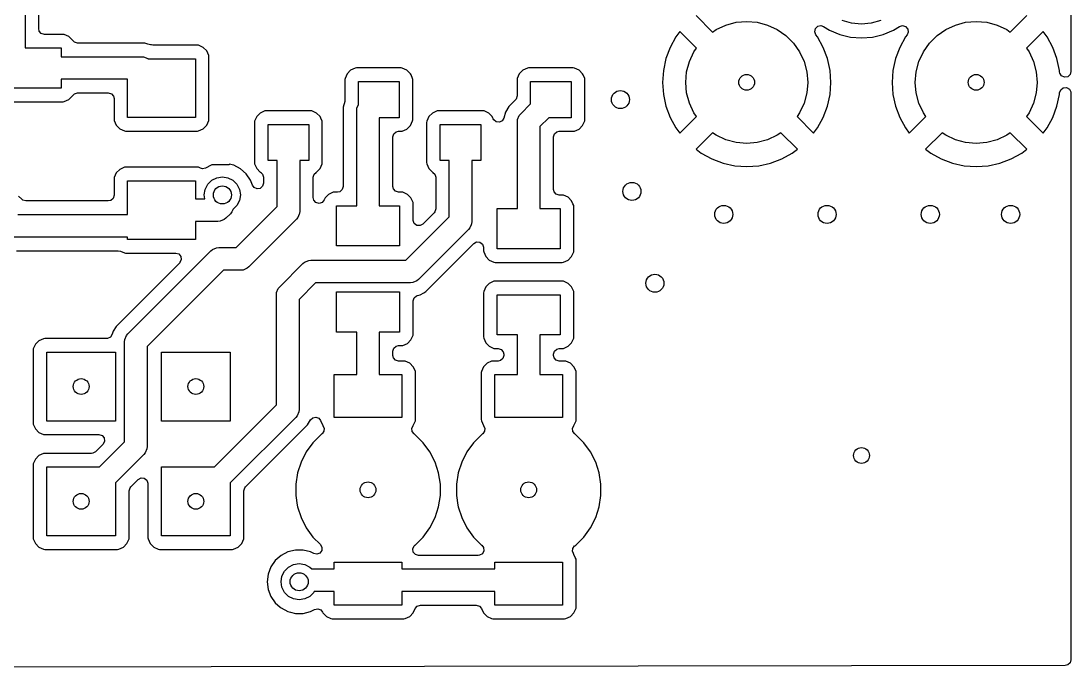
# Model space of a CAD drawing. Extents: x 4.84 to 7.21, y -4.81 to -3.25.
# Drawn here: x 6.294 to 7.209, y -4.815 to -4.25 of the extents above; entities that cross this region are included whole.
import ezdxf

# ---------------------------------------------------------------- set-up
doc = ezdxf.new("R2010")
doc.units = 0
doc.header["$MEASUREMENT"] = 0
doc.layers.add('BLACK', color=7, linetype='CONTINUOUS')

msp = doc.modelspace()

# ---------------------------------------------------------------- linework, layer by layer
at = {"layer": 'BLACK', "linetype": 'CONTINUOUS'}
for p, q in [((7.20866, -4.11248), (7.20866, -4.29364)), ((6.30907, -4.25627), (6.30907, -4.23404)), ((6.29724, -4.2369), (6.29724, -4.27306)), ((6.8819, -4.24475), (6.89637, -4.25922)), ((7.15576, -4.25922), (7.17023, -4.24475)), ((6.89949, -4.25703), (6.90789, -4.25311)), ((6.90789, -4.25311), (6.91684, -4.25072)), ((6.91684, -4.25072), (6.92606, -4.24991)), ((6.92606, -4.24991), (6.93529, -4.25072)), ((6.93529, -4.25072), (6.94424, -4.25311)), ((6.94424, -4.25311), (6.95264, -4.25703)), ((6.98598, -4.2562), (6.98796, -4.25422)), ((6.98796, -4.25422), (6.99069, -4.25363)), ((6.99069, -4.25363), (6.99293, -4.25435)), ((6.99293, -4.25435), (6.99827, -4.25762)), ((7.01752, -4.25152), (7.00923, -4.2493)), ((7.02606, -4.25227), (7.01752, -4.25152)), ((7.03461, -4.25152), (7.02606, -4.25227)), ((7.0429, -4.2493), (7.03461, -4.25152)), ((7.05386, -4.25762), (7.0592, -4.25435)), ((7.0592, -4.25435), (7.0619, -4.25362)), ((7.0619, -4.25362), (7.06456, -4.25446)), ((7.06456, -4.25446), (7.06635, -4.25661)), ((7.09949, -4.25703), (7.10789, -4.25311)), ((7.10789, -4.25311), (7.11684, -4.25072)), ((7.11684, -4.25072), (7.12606, -4.24991)), ((7.12606, -4.24991), (7.13529, -4.25072)), ((7.13529, -4.25072), (7.14424, -4.25311)), ((7.14424, -4.25311), (7.15264, -4.25703)), ((6.30952, -4.25833), (6.30907, -4.25627)), ((6.31135, -4.26044), (6.30952, -4.25833)), ((6.31404, -4.26123), (6.31135, -4.26044)), ((6.33033, -4.26123), (6.31404, -4.26123)), ((6.33132, -4.26134), (6.33033, -4.26123)), ((6.33033, -4.26123), (6.33033, -4.26123)), ((6.33537, -4.26313), (6.33132, -4.26134)), ((6.33132, -4.26134), (6.33132, -4.26134)), ((6.33849, -4.26626), (6.33537, -4.26313)), ((6.33537, -4.26313), (6.33537, -4.26313)), ((6.86437, -4.26341), (6.85936, -4.27259)), ((6.86775, -4.25889), (6.86437, -4.26341)), ((6.88222, -4.27336), (6.86775, -4.25889)), ((6.86775, -4.25889), (6.86775, -4.25889)), ((6.89637, -4.25922), (6.89949, -4.25703)), ((6.95264, -4.25703), (6.96023, -4.26234)), ((6.96023, -4.26234), (6.96678, -4.26889)), ((6.98539, -4.25893), (6.98598, -4.2562)), ((6.98637, -4.26155), (6.98539, -4.25893)), ((6.98776, -4.26341), (6.98637, -4.26155)), ((6.99277, -4.27259), (6.98776, -4.26341)), ((6.99827, -4.25762), (7.00714, -4.26129)), ((7.00714, -4.26129), (7.01649, -4.26354)), ((7.01649, -4.26354), (7.02606, -4.26429)), ((7.02606, -4.26429), (7.03564, -4.26354)), ((7.03564, -4.26354), (7.04499, -4.26129)), ((7.04499, -4.26129), (7.05386, -4.25762)), ((7.06437, -4.26341), (7.05936, -4.27259)), ((7.06576, -4.26155), (7.06437, -4.26341)), ((7.06669, -4.25939), (7.06576, -4.26155)), ((7.06635, -4.25661), (7.06669, -4.25939)), ((7.08535, -4.26889), (7.0919, -4.26234)), ((7.0919, -4.26234), (7.09949, -4.25703)), ((7.15264, -4.25703), (7.15576, -4.25922)), ((7.18438, -4.25889), (7.16991, -4.27336)), ((7.18776, -4.26341), (7.18438, -4.25889)), ((7.18438, -4.25889), (7.18438, -4.25889)), ((7.19277, -4.27259), (7.18776, -4.26341)), ((6.29724, -4.27306), (6.32856, -4.27306)), ((6.32856, -4.27306), (6.32856, -4.28072)), ((6.33875, -4.26664), (6.33849, -4.26626)), ((6.33887, -4.26656), (6.33875, -4.26664)), ((6.34021, -4.2681), (6.33887, -4.26656)), ((6.34289, -4.26889), (6.34021, -4.2681)), ((6.40142, -4.26889), (6.34289, -4.26889)), ((6.40422, -4.26964), (6.40142, -4.26889)), ((6.40142, -4.26889), (6.40142, -4.26889)), ((6.40661, -4.27028), (6.40422, -4.26964)), ((6.40724, -4.27045), (6.40661, -4.27028)), ((6.40726, -4.27038), (6.40724, -4.27045)), ((6.40858, -4.27064), (6.40726, -4.27038)), ((6.44736, -4.27064), (6.40858, -4.27064)), ((6.44835, -4.27075), (6.44736, -4.27064)), ((6.44736, -4.27064), (6.44736, -4.27064)), ((6.45239, -4.27254), (6.44835, -4.27075)), ((6.44835, -4.27075), (6.44835, -4.27075)), ((6.45552, -4.27567), (6.45239, -4.27254)), ((6.45239, -4.27254), (6.45239, -4.27254)), ((6.85936, -4.27259), (6.8557, -4.2824)), ((6.96678, -4.26889), (6.97209, -4.27648)), ((6.99643, -4.2824), (6.99277, -4.27259)), ((7.05936, -4.27259), (7.0557, -4.2824)), ((7.08004, -4.27648), (7.08535, -4.26889)), ((7.19643, -4.2824), (7.19277, -4.27259)), ((6.32856, -4.28072), (6.39856, -4.28072)), ((6.39856, -4.28072), (6.40049, -4.28091)), ((6.40049, -4.28091), (6.40403, -4.28237)), ((6.45731, -4.27971), (6.45552, -4.27567)), ((6.45552, -4.27567), (6.45552, -4.27567)), ((6.45742, -4.2807), (6.45731, -4.27971)), ((6.45742, -4.33542), (6.45742, -4.2807)), ((6.87612, -4.28488), (6.88004, -4.27648)), ((6.88004, -4.27648), (6.88222, -4.27336)), ((6.97209, -4.27648), (6.97601, -4.28488)), ((7.07612, -4.28488), (7.08004, -4.27648)), ((7.16991, -4.27336), (7.17209, -4.27648)), ((7.17209, -4.27648), (7.17601, -4.28488)), ((6.40403, -4.28237), (6.40403, -4.28238)), ((6.40403, -4.28238), (6.40415, -4.28247)), ((6.40415, -4.28247), (6.44559, -4.28247)), ((6.44559, -4.28247), (6.44559, -4.33365)), ((6.58496, -4.29059), (6.58092, -4.29238)), ((6.58595, -4.29048), (6.58496, -4.29059)), ((6.58496, -4.29059), (6.58496, -4.29059)), ((6.62492, -4.29048), (6.58595, -4.29048)), ((6.58595, -4.29048), (6.58595, -4.29048)), ((6.62591, -4.29059), (6.62492, -4.29048)), ((6.62995, -4.29238), (6.62591, -4.29059)), ((6.62591, -4.29059), (6.62591, -4.29059)), ((6.73496, -4.29059), (6.73092, -4.29238)), ((6.73595, -4.29048), (6.73496, -4.29059)), ((6.73496, -4.29059), (6.73496, -4.29059)), ((6.77492, -4.29048), (6.73595, -4.29048)), ((6.73595, -4.29048), (6.73595, -4.29048)), ((6.77591, -4.29059), (6.77492, -4.29048)), ((6.77995, -4.29238), (6.77591, -4.29059)), ((6.77591, -4.29059), (6.77591, -4.29059)), ((6.8557, -4.2824), (6.85347, -4.29262)), ((6.87372, -4.29383), (6.87612, -4.28488)), ((6.97601, -4.28488), (6.97841, -4.29383)), ((6.99865, -4.29262), (6.99643, -4.2824)), ((7.0557, -4.2824), (7.05347, -4.29262)), ((7.07372, -4.29383), (7.07612, -4.28488)), ((7.17601, -4.28488), (7.17841, -4.29383)), ((7.19865, -4.29262), (7.19643, -4.2824)), ((6.38654, -4.3004), (6.32856, -4.3004)), ((6.32856, -4.3004), (6.32856, -4.30806)), ((6.38654, -4.33365), (6.38654, -4.3004)), ((6.576, -4.29956), (6.57589, -4.30054)), ((6.57589, -4.30054), (6.57589, -4.31834)), ((6.57779, -4.29551), (6.576, -4.29956)), ((6.58092, -4.29238), (6.57779, -4.29551)), ((6.57779, -4.29551), (6.57779, -4.29551)), ((6.63308, -4.29551), (6.62995, -4.29238)), ((6.62995, -4.29238), (6.62995, -4.29238)), ((6.63351, -4.29648), (6.63308, -4.29551)), ((6.63487, -4.29956), (6.63351, -4.29648)), ((6.63498, -4.30054), (6.63487, -4.29956)), ((6.63498, -4.33557), (6.63498, -4.30054)), ((6.726, -4.29956), (6.72589, -4.30054)), ((6.72589, -4.30054), (6.72589, -4.3149)), ((6.72779, -4.29551), (6.726, -4.29956)), ((6.73092, -4.29238), (6.72779, -4.29551)), ((6.72779, -4.29551), (6.72779, -4.29551)), ((6.78308, -4.29551), (6.77995, -4.29238)), ((6.77995, -4.29238), (6.77995, -4.29238)), ((6.78351, -4.29648), (6.78308, -4.29551)), ((6.78487, -4.29956), (6.78351, -4.29648)), ((6.78498, -4.30054), (6.78487, -4.29956)), ((6.78498, -4.33557), (6.78498, -4.30054)), ((6.85347, -4.29262), (6.85273, -4.30306)), ((6.87292, -4.30306), (6.87372, -4.29383)), ((6.97841, -4.29383), (6.97921, -4.30306)), ((6.9994, -4.30306), (6.99865, -4.29262)), ((7.05347, -4.29262), (7.05273, -4.30306)), ((7.07292, -4.30306), (7.07372, -4.29383)), ((7.17841, -4.29383), (7.17921, -4.30306)), ((7.19875, -4.29399), (7.19865, -4.29262)), ((7.19894, -4.29503), (7.19875, -4.29399)), ((7.20045, -4.29739), (7.19894, -4.29503)), ((7.20299, -4.29855), (7.20045, -4.29739)), ((7.20576, -4.29815), (7.20299, -4.29855)), ((7.20787, -4.29632), (7.20576, -4.29815)), ((7.20866, -4.29364), (7.20787, -4.29632)), ((6.32856, -4.30806), (6.27356, -4.30806)), ((6.58772, -4.32235), (6.58772, -4.30231)), ((6.58772, -4.30231), (6.62315, -4.30231)), ((6.62315, -4.30231), (6.62315, -4.33381)), ((6.73772, -4.32186), (6.73772, -4.30231)), ((6.73772, -4.30231), (6.77315, -4.30231)), ((6.77315, -4.30231), (6.77315, -4.33381)), ((6.85273, -4.30306), (6.85347, -4.3135)), ((6.87372, -4.31229), (6.87292, -4.30306)), ((6.97921, -4.30306), (6.97841, -4.31229)), ((6.99865, -4.3135), (6.9994, -4.30306)), ((7.05273, -4.30306), (7.05347, -4.3135)), ((7.07372, -4.31229), (7.07292, -4.30306)), ((7.17921, -4.30306), (7.17841, -4.31229)), ((7.19875, -4.31213), (7.19973, -4.30951)), ((7.19973, -4.30951), (7.20197, -4.30783)), ((7.20197, -4.30783), (7.20476, -4.30763)), ((7.20476, -4.30763), (7.20721, -4.30897)), ((7.20721, -4.30897), (7.20855, -4.31143)), ((6.33132, -4.31977), (6.33537, -4.31799)), ((6.33537, -4.31799), (6.33849, -4.31486)), ((6.33849, -4.31486), (6.33875, -4.31448)), ((6.33849, -4.31486), (6.33849, -4.31486)), ((6.33875, -4.31448), (6.33888, -4.31456)), ((6.33888, -4.31456), (6.34015, -4.31305)), ((6.34015, -4.31305), (6.34282, -4.31223)), ((6.34282, -4.31223), (6.34289, -4.31223)), ((6.34289, -4.31223), (6.36975, -4.31223)), ((6.36975, -4.31223), (6.37243, -4.31302)), ((6.37243, -4.31302), (6.37426, -4.31513)), ((6.37426, -4.31513), (6.37471, -4.31719)), ((6.37471, -4.31719), (6.37471, -4.33542)), ((6.57589, -4.31834), (6.57572, -4.31962)), ((6.72443, -4.31841), (6.71872, -4.32412)), ((6.7251, -4.31758), (6.72443, -4.31841)), ((6.72589, -4.3149), (6.7251, -4.31758)), ((6.85347, -4.3135), (6.8557, -4.32372)), ((6.87612, -4.32124), (6.87372, -4.31229)), ((6.97841, -4.31229), (6.97601, -4.32124)), ((6.99643, -4.32372), (6.99865, -4.3135)), ((7.05347, -4.3135), (7.0557, -4.32372)), ((7.07612, -4.32124), (7.07372, -4.31229)), ((7.17841, -4.31229), (7.17601, -4.32124)), ((7.19643, -4.32372), (7.19865, -4.3135)), ((7.19865, -4.3135), (7.19875, -4.31213)), ((7.20855, -4.31143), (7.20866, -4.31248)), ((7.20866, -4.31248), (7.20866, -4.80607)), ((6.2718, -4.31989), (6.33033, -4.31989)), ((6.33033, -4.31989), (6.33132, -4.31977)), ((6.50622, -4.328), (6.50218, -4.32978)), ((6.50721, -4.32788), (6.50622, -4.328)), ((6.50622, -4.328), (6.50622, -4.328)), ((6.54618, -4.32788), (6.50721, -4.32788)), ((6.50721, -4.32788), (6.50721, -4.32788)), ((6.54717, -4.328), (6.54618, -4.32788)), ((6.55121, -4.32978), (6.54717, -4.328)), ((6.54717, -4.328), (6.54717, -4.328)), ((6.57572, -4.31962), (6.57439, -4.32458)), ((6.57439, -4.32458), (6.57439, -4.32458)), ((6.57439, -4.32458), (6.57439, -4.39377)), ((6.58622, -4.32743), (6.58641, -4.32551)), ((6.58622, -4.41056), (6.58622, -4.32743)), ((6.58641, -4.32551), (6.58772, -4.32235)), ((6.65622, -4.328), (6.65218, -4.32978)), ((6.65721, -4.32788), (6.65622, -4.328)), ((6.65622, -4.328), (6.65622, -4.328)), ((6.69618, -4.32788), (6.65721, -4.32788)), ((6.65721, -4.32788), (6.65721, -4.32788)), ((6.69717, -4.328), (6.69618, -4.32788)), ((6.70121, -4.32978), (6.69717, -4.328)), ((6.69717, -4.328), (6.69717, -4.328)), ((6.71872, -4.32412), (6.71587, -4.32906)), ((6.71872, -4.32412), (6.71872, -4.32412)), ((6.72911, -4.33047), (6.73772, -4.32186)), ((6.8557, -4.32372), (6.85936, -4.33352)), ((6.88004, -4.32963), (6.87612, -4.32124)), ((6.97601, -4.32124), (6.97209, -4.32963)), ((6.99277, -4.33352), (6.99643, -4.32372)), ((7.0557, -4.32372), (7.05936, -4.33352)), ((7.08004, -4.32963), (7.07612, -4.32124)), ((7.17601, -4.32124), (7.17209, -4.32963)), ((7.19277, -4.33352), (7.19643, -4.32372)), ((6.37471, -4.33542), (6.37482, -4.3364)), ((6.37482, -4.3364), (6.37482, -4.3364)), ((6.37482, -4.3364), (6.37661, -4.34045)), ((6.44559, -4.33365), (6.38654, -4.33365)), ((6.45552, -4.34045), (6.45731, -4.3364)), ((6.45731, -4.3364), (6.45742, -4.33542)), ((6.49726, -4.33696), (6.49715, -4.33795)), ((6.49905, -4.33291), (6.49726, -4.33696)), ((6.50218, -4.32978), (6.49905, -4.33291)), ((6.49905, -4.33291), (6.49905, -4.33291)), ((6.55434, -4.33291), (6.55121, -4.32978)), ((6.55121, -4.32978), (6.55121, -4.32978)), ((6.55498, -4.33435), (6.55434, -4.33291)), ((6.55613, -4.33696), (6.55498, -4.33435)), ((6.55624, -4.33795), (6.55613, -4.33696)), ((6.62315, -4.33381), (6.60591, -4.33381)), ((6.60591, -4.33381), (6.60591, -4.41056)), ((6.63308, -4.34061), (6.63487, -4.33656)), ((6.63487, -4.33656), (6.63498, -4.33557)), ((6.64726, -4.33696), (6.64715, -4.33795)), ((6.64905, -4.33291), (6.64726, -4.33696)), ((6.65218, -4.32978), (6.64905, -4.33291)), ((6.64905, -4.33291), (6.64905, -4.33291)), ((6.70434, -4.33291), (6.70121, -4.32978)), ((6.70121, -4.32978), (6.70121, -4.32978)), ((6.70487, -4.33411), (6.70434, -4.33291)), ((6.70434, -4.33291), (6.70434, -4.33291)), ((6.70434, -4.33291), (6.70434, -4.33291)), ((6.70519, -4.33483), (6.70487, -4.33411)), ((6.70562, -4.3356), (6.70519, -4.33483)), ((6.70777, -4.33738), (6.70562, -4.3356)), ((6.71306, -4.33649), (6.71055, -4.33772)), ((6.71452, -4.33411), (6.71306, -4.33649)), ((6.71587, -4.32906), (6.71452, -4.33411)), ((6.72622, -4.33743), (6.72641, -4.33551)), ((6.72641, -4.33551), (6.72788, -4.33196)), ((6.72788, -4.33196), (6.72911, -4.33047)), ((6.72788, -4.33196), (6.72788, -4.33196)), ((6.75361, -4.33381), (6.74591, -4.34151)), ((6.77315, -4.33381), (6.75361, -4.33381)), ((6.78308, -4.34061), (6.78487, -4.33656)), ((6.78487, -4.33656), (6.78498, -4.33557)), ((6.85936, -4.33352), (6.86437, -4.34271)), ((6.86775, -4.34723), (6.88222, -4.33276)), ((6.88222, -4.33276), (6.88004, -4.32963)), ((6.97209, -4.32963), (6.96991, -4.33276)), ((6.96991, -4.33276), (6.98438, -4.34723)), ((6.98776, -4.34271), (6.99277, -4.33352)), ((7.05936, -4.33352), (7.06437, -4.34271)), ((7.06775, -4.34723), (7.08222, -4.33276)), ((7.08222, -4.33276), (7.08004, -4.32963)), ((7.17209, -4.32963), (7.16991, -4.33276)), ((7.16991, -4.33276), (7.18438, -4.34723)), ((7.18776, -4.34271), (7.19277, -4.33352)), ((6.37661, -4.34045), (6.37974, -4.34358)), ((6.37974, -4.34358), (6.37974, -4.34358)), ((6.37974, -4.34358), (6.37974, -4.34358)), ((6.37974, -4.34358), (6.38378, -4.34537)), ((6.38378, -4.34537), (6.38477, -4.34548)), ((6.38477, -4.34548), (6.44736, -4.34548)), ((6.44736, -4.34548), (6.44835, -4.34537)), ((6.44835, -4.34537), (6.45239, -4.34358)), ((6.45239, -4.34358), (6.45552, -4.34045)), ((6.49715, -4.33795), (6.49715, -4.37297)), ((6.50898, -4.37121), (6.50898, -4.33971)), ((6.50898, -4.33971), (6.54441, -4.33971)), ((6.54441, -4.33971), (6.54441, -4.37121)), ((6.55624, -4.37297), (6.55624, -4.33795)), ((6.61853, -4.34792), (6.62064, -4.34609)), ((6.62064, -4.34609), (6.6227, -4.34564)), ((6.6227, -4.34564), (6.62492, -4.34564)), ((6.62492, -4.34564), (6.62591, -4.34552)), ((6.62492, -4.34564), (6.62492, -4.34564)), ((6.62591, -4.34552), (6.62995, -4.34374)), ((6.62995, -4.34374), (6.63308, -4.34061)), ((6.64715, -4.33795), (6.64715, -4.37297)), ((6.65898, -4.37121), (6.65898, -4.33971)), ((6.65898, -4.33971), (6.69441, -4.33971)), ((6.69441, -4.33971), (6.69441, -4.37121)), ((6.71055, -4.33772), (6.70777, -4.33738)), ((6.72622, -4.41306), (6.72622, -4.33743)), ((6.74591, -4.34151), (6.74591, -4.41306)), ((6.75853, -4.34792), (6.76064, -4.34609)), ((6.76064, -4.34609), (6.7627, -4.34564)), ((6.7627, -4.34564), (6.77492, -4.34564)), ((6.77492, -4.34564), (6.77591, -4.34552)), ((6.77492, -4.34564), (6.77492, -4.34564)), ((6.77591, -4.34552), (6.77995, -4.34374)), ((6.77995, -4.34374), (6.78308, -4.34061)), ((6.86437, -4.34271), (6.86775, -4.34723)), ((6.98438, -4.34723), (6.98776, -4.34271)), ((7.06437, -4.34271), (7.06775, -4.34723)), ((7.18438, -4.34723), (7.18776, -4.34271)), ((6.61774, -4.3506), (6.61853, -4.34792)), ((6.61774, -4.39377), (6.61774, -4.3506)), ((6.75774, -4.3506), (6.75853, -4.34792)), ((6.75774, -4.39627), (6.75774, -4.3506)), ((6.86775, -4.34723), (6.86775, -4.34723)), ((6.89637, -4.3469), (6.8819, -4.36137)), ((6.89949, -4.34909), (6.89637, -4.3469)), ((6.90789, -4.353), (6.89949, -4.34909)), ((6.91684, -4.3554), (6.90789, -4.353)), ((6.92606, -4.35621), (6.91684, -4.3554)), ((6.93529, -4.3554), (6.92606, -4.35621)), ((6.94424, -4.353), (6.93529, -4.3554)), ((6.95264, -4.34909), (6.94424, -4.353)), ((6.95576, -4.3469), (6.95264, -4.34909)), ((6.97023, -4.36137), (6.95576, -4.3469)), ((6.98438, -4.34723), (6.98438, -4.34723)), ((7.06775, -4.34723), (7.06775, -4.34723)), ((7.09637, -4.3469), (7.0819, -4.36137)), ((7.09949, -4.34909), (7.09637, -4.3469)), ((7.10789, -4.353), (7.09949, -4.34909)), ((7.11684, -4.3554), (7.10789, -4.353)), ((7.12606, -4.35621), (7.11684, -4.3554)), ((7.13529, -4.3554), (7.12606, -4.35621)), ((7.14424, -4.353), (7.13529, -4.3554)), ((7.15264, -4.34909), (7.14424, -4.353)), ((7.15576, -4.3469), (7.15264, -4.34909)), ((7.17023, -4.36137), (7.15576, -4.3469)), ((7.18438, -4.34723), (7.18438, -4.34723)), ((6.8819, -4.36137), (6.88642, -4.36475)), ((6.96571, -4.36475), (6.97023, -4.36137)), ((6.97023, -4.36137), (6.97023, -4.36137)), ((7.0819, -4.36137), (7.08642, -4.36475)), ((7.16571, -4.36475), (7.17023, -4.36137)), ((7.17023, -4.36137), (7.17023, -4.36137)), ((6.49715, -4.37297), (6.49715, -4.37297)), ((6.49715, -4.37297), (6.49726, -4.37396)), ((6.51685, -4.37121), (6.50898, -4.37121)), ((6.51685, -4.41129), (6.51685, -4.37121)), ((6.54441, -4.37121), (6.53654, -4.37121)), ((6.53654, -4.37121), (6.53654, -4.41537)), ((6.55613, -4.37396), (6.55624, -4.37297)), ((6.64715, -4.37297), (6.64715, -4.37297)), ((6.64715, -4.37297), (6.64726, -4.37396)), ((6.66685, -4.37121), (6.65898, -4.37121)), ((6.66685, -4.42024), (6.66685, -4.37121)), ((6.69441, -4.37121), (6.68654, -4.37121)), ((6.68654, -4.37121), (6.68654, -4.42432)), ((6.88642, -4.36475), (6.8956, -4.36977)), ((6.8956, -4.36977), (6.9054, -4.37342)), ((6.9054, -4.37342), (6.91563, -4.37565)), ((6.9365, -4.37565), (6.94673, -4.37342)), ((6.94673, -4.37342), (6.95653, -4.36977)), ((6.95653, -4.36977), (6.96571, -4.36475)), ((7.08642, -4.36475), (7.0956, -4.36977)), ((7.0956, -4.36977), (7.1054, -4.37342)), ((7.1054, -4.37342), (7.11563, -4.37565)), ((7.1365, -4.37565), (7.14673, -4.37342)), ((7.14673, -4.37342), (7.15653, -4.36977)), ((7.15653, -4.36977), (7.16571, -4.36475)), ((6.37661, -4.38197), (6.37482, -4.38601)), ((6.37974, -4.37884), (6.37661, -4.38197)), ((6.37661, -4.38197), (6.37661, -4.38197)), ((6.38378, -4.37705), (6.37974, -4.37884)), ((6.38477, -4.37694), (6.38378, -4.37705)), ((6.38378, -4.37705), (6.38378, -4.37705)), ((6.44736, -4.37694), (6.38477, -4.37694)), ((6.38477, -4.37694), (6.38477, -4.37694)), ((6.44835, -4.37705), (6.44736, -4.37694)), ((6.45013, -4.37784), (6.44835, -4.37705)), ((6.44835, -4.37705), (6.44835, -4.37705)), ((6.4517, -4.37824), (6.45013, -4.37784)), ((6.45444, -4.37769), (6.4517, -4.37824)), ((6.45928, -4.37515), (6.45444, -4.37769)), ((6.45995, -4.37499), (6.45928, -4.37515)), ((6.45928, -4.37515), (6.45928, -4.37515)), ((6.47512, -4.37499), (6.45995, -4.37499)), ((6.47898, -4.37515), (6.47512, -4.3742)), ((6.47512, -4.3742), (6.47512, -4.37499)), ((6.48492, -4.37826), (6.47898, -4.37515)), ((6.47898, -4.37515), (6.47898, -4.37515)), ((6.48993, -4.38271), (6.48492, -4.37826)), ((6.48492, -4.37826), (6.48492, -4.37826)), ((6.49373, -4.38822), (6.48993, -4.38271)), ((6.48993, -4.38271), (6.48993, -4.38271)), ((6.49726, -4.37396), (6.49726, -4.37396)), ((6.49726, -4.37396), (6.49905, -4.37801)), ((6.49905, -4.37801), (6.50218, -4.38114)), ((6.50218, -4.38114), (6.50256, -4.3814)), ((6.50256, -4.3814), (6.50251, -4.38146)), ((6.50251, -4.38146), (6.5042, -4.38289)), ((6.5042, -4.38289), (6.50502, -4.38556)), ((6.54916, -4.38294), (6.55087, -4.38146)), ((6.55083, -4.3814), (6.55121, -4.38114)), ((6.55087, -4.38146), (6.55083, -4.3814)), ((6.55121, -4.38114), (6.55434, -4.37801)), ((6.55121, -4.38114), (6.55121, -4.38114)), ((6.55434, -4.37801), (6.55613, -4.37396)), ((6.64726, -4.37396), (6.64726, -4.37396)), ((6.64726, -4.37396), (6.64905, -4.37801)), ((6.64905, -4.37801), (6.65218, -4.38114)), ((6.65218, -4.38114), (6.65256, -4.3814)), ((6.65256, -4.3814), (6.65251, -4.38146)), ((6.65251, -4.38146), (6.6542, -4.38289)), ((6.6542, -4.38289), (6.65502, -4.38556)), ((6.91563, -4.37565), (6.92606, -4.3764)), ((6.92606, -4.3764), (6.9365, -4.37565)), ((7.11563, -4.37565), (7.12606, -4.3764)), ((7.12606, -4.3764), (7.1365, -4.37565)), ((6.37482, -4.38601), (6.37471, -4.387)), ((6.37471, -4.387), (6.37471, -4.40142)), ((6.38654, -4.41822), (6.38654, -4.38877)), ((6.38654, -4.38877), (6.44559, -4.38877)), ((6.44559, -4.38877), (6.44559, -4.40452)), ((6.45416, -4.39626), (6.45639, -4.39187)), ((6.45639, -4.39187), (6.45988, -4.38839)), ((6.45988, -4.38839), (6.46427, -4.38615)), ((6.46427, -4.38615), (6.46913, -4.38538)), ((6.46913, -4.38538), (6.474, -4.38615)), ((6.474, -4.38615), (6.47839, -4.38839)), ((6.47839, -4.38839), (6.48187, -4.39187)), ((6.48187, -4.39187), (6.48411, -4.39626)), ((6.49542, -4.39267), (6.49373, -4.38822)), ((6.49373, -4.38822), (6.49373, -4.38822)), ((6.50502, -4.39091), (6.50423, -4.3936)), ((6.50502, -4.38556), (6.50502, -4.38563)), ((6.50502, -4.38563), (6.50502, -4.39091)), ((6.54837, -4.38563), (6.54916, -4.38294)), ((6.54837, -4.40349), (6.54837, -4.38563)), ((6.65502, -4.38556), (6.65502, -4.38563)), ((6.65502, -4.38563), (6.65502, -4.41329)), ((6.45339, -4.40113), (6.45416, -4.39626)), ((6.45392, -4.40452), (6.45339, -4.40113)), ((6.48411, -4.39626), (6.48488, -4.40113)), ((6.48488, -4.40113), (6.48411, -4.40599)), ((6.49681, -4.39466), (6.49542, -4.39267)), ((6.49935, -4.39582), (6.49681, -4.39466)), ((6.50212, -4.39543), (6.49935, -4.39582)), ((6.50423, -4.3936), (6.50212, -4.39543)), ((6.56176, -4.40063), (6.55864, -4.40376)), ((6.56581, -4.39884), (6.56176, -4.40063)), ((6.5668, -4.39873), (6.56581, -4.39884)), ((6.56581, -4.39884), (6.56581, -4.39884)), ((6.56943, -4.39873), (6.5668, -4.39873)), ((6.5668, -4.39873), (6.5668, -4.39873)), ((6.57149, -4.39828), (6.56943, -4.39873)), ((6.5736, -4.39645), (6.57149, -4.39828)), ((6.57439, -4.39377), (6.5736, -4.39645)), ((6.61819, -4.39583), (6.61774, -4.39377)), ((6.62002, -4.39794), (6.61819, -4.39583)), ((6.6227, -4.39873), (6.62002, -4.39794)), ((6.62533, -4.39873), (6.6227, -4.39873)), ((6.62632, -4.39884), (6.62533, -4.39873)), ((6.62533, -4.39873), (6.62533, -4.39873)), ((6.63037, -4.40063), (6.62632, -4.39884)), ((6.62632, -4.39884), (6.62632, -4.39884)), ((6.63349, -4.40376), (6.63037, -4.40063)), ((6.63037, -4.40063), (6.63037, -4.40063)), ((6.75819, -4.39833), (6.75774, -4.39627)), ((6.76002, -4.40044), (6.75819, -4.39833)), ((6.7627, -4.40123), (6.76002, -4.40044)), ((6.2944, -4.40493), (6.2916, -4.40213)), ((6.29522, -4.4056), (6.2944, -4.40493)), ((6.2979, -4.40639), (6.29522, -4.4056)), ((6.36975, -4.40639), (6.2979, -4.40639)), ((6.37181, -4.40594), (6.36975, -4.40639)), ((6.37392, -4.40411), (6.37181, -4.40594)), ((6.37471, -4.40142), (6.37392, -4.40411)), ((6.44559, -4.40452), (6.45392, -4.40452)), ((6.48411, -4.40599), (6.48187, -4.41038)), ((6.54884, -4.40561), (6.54837, -4.40349)), ((6.5507, -4.4077), (6.54884, -4.40561)), ((6.55339, -4.40845), (6.5507, -4.4077)), ((6.55606, -4.40763), (6.55339, -4.40845)), ((6.55787, -4.4055), (6.55606, -4.40763)), ((6.55864, -4.40376), (6.55787, -4.4055)), ((6.63426, -4.4055), (6.63349, -4.40376)), ((6.63528, -4.4078), (6.63426, -4.4055)), ((6.6354, -4.40879), (6.63528, -4.4078)), ((6.6354, -4.42299), (6.6354, -4.40879)), ((6.6354, -4.40879), (6.6354, -4.40879)), ((6.76533, -4.40123), (6.7627, -4.40123)), ((6.76632, -4.40134), (6.76533, -4.40123)), ((6.76533, -4.40123), (6.76533, -4.40123)), ((6.77037, -4.40313), (6.76632, -4.40134)), ((6.76632, -4.40134), (6.76632, -4.40134)), ((6.77349, -4.40626), (6.77037, -4.40313)), ((6.77037, -4.40313), (6.77037, -4.40313)), ((6.77466, -4.4089), (6.77349, -4.40626)), ((6.77528, -4.4103), (6.77466, -4.4089)), ((6.7754, -4.41129), (6.77528, -4.4103)), ((6.29095, -4.41822), (6.33606, -4.41822)), ((6.33606, -4.41822), (6.38654, -4.41822)), ((6.47609, -4.41746), (6.47224, -4.42132)), ((6.47732, -4.41597), (6.47609, -4.41746)), ((6.47813, -4.414), (6.47732, -4.41597)), ((6.47839, -4.41387), (6.47813, -4.414)), ((6.48187, -4.41038), (6.47839, -4.41387)), ((6.48112, -4.44702), (6.51685, -4.41129)), ((6.53606, -4.41799), (6.53488, -4.42083)), ((6.53635, -4.41729), (6.53606, -4.41799)), ((6.53654, -4.41537), (6.53635, -4.41729)), ((6.56856, -4.44556), (6.56856, -4.41056)), ((6.56856, -4.41056), (6.58622, -4.41056)), ((6.60591, -4.41056), (6.62356, -4.41056)), ((6.62356, -4.41056), (6.62356, -4.44556)), ((6.65357, -4.41679), (6.64386, -4.4265)), ((6.65423, -4.41597), (6.65357, -4.41679)), ((6.65502, -4.41329), (6.65423, -4.41597)), ((6.70856, -4.44806), (6.70856, -4.41306)), ((6.70856, -4.41306), (6.72622, -4.41306)), ((6.74591, -4.41306), (6.76356, -4.41306)), ((6.76356, -4.41306), (6.76356, -4.44806)), ((6.7754, -4.44982), (6.7754, -4.41129)), ((6.46528, -4.4242), (6.44559, -4.4242)), ((6.44559, -4.4242), (6.44559, -4.43995)), ((6.4672, -4.42401), (6.46528, -4.4242)), ((6.47075, -4.42254), (6.4672, -4.42401)), ((6.47224, -4.42132), (6.47075, -4.42254)), ((6.47075, -4.42254), (6.47075, -4.42254)), ((6.53365, -4.42233), (6.49216, -4.46382)), ((6.53488, -4.42083), (6.53365, -4.42233)), ((6.62909, -4.458), (6.66685, -4.42024)), ((6.63541, -4.42335), (6.6354, -4.42299)), ((6.63638, -4.42596), (6.63541, -4.42335)), ((6.63862, -4.42764), (6.63638, -4.42596)), ((6.64141, -4.42784), (6.63862, -4.42764)), ((6.64386, -4.4265), (6.64141, -4.42784)), ((6.68601, -4.42705), (6.68488, -4.42979)), ((6.68635, -4.42624), (6.68601, -4.42705)), ((6.68654, -4.42432), (6.68635, -4.42624)), ((6.68365, -4.43128), (6.64013, -4.4748)), ((6.68488, -4.42979), (6.68365, -4.43128)), ((6.33606, -4.4379), (6.28687, -4.4379)), ((6.38654, -4.4379), (6.33606, -4.4379)), ((6.38654, -4.43995), (6.38654, -4.4379)), ((6.44559, -4.43995), (6.38654, -4.43995)), ((6.62356, -4.44556), (6.56856, -4.44556)), ((6.64648, -4.48518), (6.68827, -4.4434)), ((6.68827, -4.4434), (6.69072, -4.44206)), ((6.69072, -4.44206), (6.69351, -4.44226)), ((6.69351, -4.44226), (6.69574, -4.44393)), ((6.69574, -4.44393), (6.69672, -4.44655)), ((6.69672, -4.44655), (6.69673, -4.44691)), ((6.69673, -4.44691), (6.69673, -4.44982)), ((6.28973, -4.44973), (6.33321, -4.44973)), ((6.33321, -4.44973), (6.37836, -4.44973)), ((6.37836, -4.44973), (6.38036, -4.45015)), ((6.38036, -4.45015), (6.38378, -4.45166)), ((6.38378, -4.45166), (6.38477, -4.45178)), ((6.38477, -4.45178), (6.42845, -4.45178)), ((6.38682, -4.52211), (6.45903, -4.4499)), ((6.42845, -4.45178), (6.43113, -4.45257)), ((6.43113, -4.45257), (6.43296, -4.45468)), ((6.43296, -4.45468), (6.43336, -4.45745)), ((6.45903, -4.4499), (6.46052, -4.44868)), ((6.46052, -4.44868), (6.46407, -4.44721)), ((6.46407, -4.44721), (6.46599, -4.44702)), ((6.46407, -4.44721), (6.46407, -4.44721)), ((6.46599, -4.44702), (6.48112, -4.44702)), ((6.69673, -4.44982), (6.69673, -4.44982)), ((6.69673, -4.44982), (6.69685, -4.45081)), ((6.69685, -4.45081), (6.69685, -4.45081)), ((6.69685, -4.45081), (6.69864, -4.45486)), ((6.69864, -4.45486), (6.70176, -4.45799)), ((6.76356, -4.44806), (6.70856, -4.44806)), ((6.77037, -4.45799), (6.77349, -4.45486)), ((6.77349, -4.45486), (6.77528, -4.45081)), ((6.77528, -4.45081), (6.7754, -4.44982)), ((6.43195, -4.46025), (6.37644, -4.51576)), ((6.43219, -4.45999), (6.43195, -4.46025)), ((6.43336, -4.45745), (6.43219, -4.45999)), ((6.49067, -4.46505), (6.48712, -4.46652)), ((6.49216, -4.46382), (6.49067, -4.46505)), ((6.49067, -4.46505), (6.49067, -4.46505)), ((6.51911, -4.4811), (6.53932, -4.46088)), ((6.53932, -4.46088), (6.54081, -4.45966)), ((6.54081, -4.45966), (6.54436, -4.45819)), ((6.54081, -4.45966), (6.54081, -4.45966)), ((6.54436, -4.45819), (6.54628, -4.458)), ((6.54628, -4.458), (6.62909, -4.458)), ((6.70176, -4.45799), (6.70176, -4.45799)), ((6.70176, -4.45799), (6.70176, -4.45799)), ((6.70176, -4.45799), (6.70581, -4.45977)), ((6.70581, -4.45977), (6.7068, -4.45989)), ((6.7068, -4.45989), (6.76533, -4.45989)), ((6.76533, -4.45989), (6.76632, -4.45977)), ((6.76632, -4.45977), (6.77037, -4.45799)), ((6.47006, -4.46671), (6.40362, -4.53315)), ((6.4852, -4.46671), (6.47006, -4.46671)), ((6.48712, -4.46652), (6.4852, -4.46671)), ((6.51641, -4.48614), (6.51788, -4.48259)), ((6.51788, -4.48259), (6.51911, -4.4811)), ((6.51788, -4.48259), (6.51788, -4.48259)), ((6.55036, -4.47768), (6.53591, -4.49214)), ((6.63317, -4.47768), (6.55036, -4.47768)), ((6.63509, -4.4775), (6.63317, -4.47768)), ((6.63864, -4.47603), (6.63509, -4.4775)), ((6.64013, -4.4748), (6.63864, -4.47603)), ((6.63864, -4.47603), (6.63864, -4.47603)), ((6.69864, -4.48126), (6.69685, -4.4853)), ((6.70176, -4.47813), (6.69864, -4.48126)), ((6.69864, -4.48126), (6.69864, -4.48126)), ((6.70581, -4.47634), (6.70176, -4.47813)), ((6.7068, -4.47623), (6.70581, -4.47634)), ((6.70581, -4.47634), (6.70581, -4.47634)), ((6.76533, -4.47623), (6.7068, -4.47623)), ((6.7068, -4.47623), (6.7068, -4.47623)), ((6.76632, -4.47634), (6.76533, -4.47623)), ((6.77037, -4.47813), (6.76632, -4.47634)), ((6.76632, -4.47634), (6.76632, -4.47634)), ((6.77349, -4.48126), (6.77037, -4.47813)), ((6.77037, -4.47813), (6.77037, -4.47813)), ((6.77528, -4.4853), (6.77349, -4.48126)), ((6.77349, -4.48126), (6.77349, -4.48126)), ((6.51622, -4.48806), (6.51641, -4.48614)), ((6.51622, -4.58398), (6.51622, -4.48806)), ((6.53591, -4.49214), (6.53591, -4.58806)), ((6.56856, -4.52056), (6.56856, -4.48556)), ((6.56856, -4.48556), (6.62356, -4.48556)), ((6.62356, -4.48556), (6.62356, -4.52056)), ((6.6354, -4.49349), (6.63618, -4.49081)), ((6.63618, -4.49081), (6.6383, -4.48898)), ((6.6383, -4.48898), (6.63907, -4.4887)), ((6.63907, -4.4887), (6.64154, -4.48804)), ((6.64154, -4.48804), (6.64456, -4.48629)), ((6.64154, -4.48804), (6.64154, -4.48804)), ((6.64154, -4.48804), (6.64154, -4.48804)), ((6.64456, -4.48629), (6.64648, -4.48518)), ((6.69685, -4.4853), (6.69673, -4.48629)), ((6.69673, -4.48629), (6.69673, -4.52482)), ((6.70856, -4.52306), (6.70856, -4.48806)), ((6.70856, -4.48806), (6.76356, -4.48806)), ((6.76356, -4.48806), (6.76356, -4.52306)), ((6.7754, -4.48629), (6.77528, -4.4853)), ((6.7754, -4.52482), (6.7754, -4.48629)), ((6.6354, -4.52232), (6.6354, -4.49349)), ((6.37406, -4.51989), (6.37359, -4.5207)), ((6.37644, -4.51576), (6.37406, -4.51989)), ((6.37406, -4.51989), (6.37406, -4.51989)), ((6.37644, -4.51576), (6.37644, -4.51576)), ((6.30926, -4.52813), (6.30614, -4.53126)), ((6.31331, -4.52634), (6.30926, -4.52813)), ((6.3143, -4.52623), (6.31331, -4.52634)), ((6.31331, -4.52634), (6.31331, -4.52634)), ((6.3683, -4.52623), (6.3143, -4.52623)), ((6.3143, -4.52623), (6.3143, -4.52623)), ((6.36912, -4.52616), (6.3683, -4.52623)), ((6.37164, -4.52494), (6.36912, -4.52616)), ((6.37309, -4.52255), (6.37164, -4.52494)), ((6.37359, -4.5207), (6.37309, -4.52255)), ((6.38394, -4.52907), (6.38413, -4.52715)), ((6.38394, -4.61627), (6.38394, -4.52907)), ((6.38413, -4.52715), (6.3856, -4.5236)), ((6.3856, -4.5236), (6.38682, -4.52211)), ((6.3856, -4.5236), (6.3856, -4.5236)), ((6.58622, -4.52056), (6.56856, -4.52056)), ((6.58622, -4.55766), (6.58622, -4.52056)), ((6.62356, -4.52056), (6.60591, -4.52056)), ((6.60591, -4.52056), (6.60591, -4.55766)), ((6.63037, -4.53049), (6.63349, -4.52736)), ((6.63349, -4.52736), (6.63528, -4.52331)), ((6.63528, -4.52331), (6.6354, -4.52232)), ((6.69673, -4.52482), (6.69673, -4.52482)), ((6.69673, -4.52482), (6.69685, -4.52581)), ((6.69685, -4.52581), (6.69685, -4.52581)), ((6.69685, -4.52581), (6.69864, -4.52986)), ((6.72622, -4.52306), (6.70856, -4.52306)), ((6.72622, -4.55766), (6.72622, -4.52306)), ((6.76356, -4.52306), (6.74591, -4.52306)), ((6.74591, -4.52306), (6.74591, -4.55766)), ((6.77349, -4.52986), (6.77528, -4.52581)), ((6.77528, -4.52581), (6.7754, -4.52482)), ((6.30435, -4.5353), (6.30423, -4.53629)), ((6.30423, -4.53629), (6.30423, -4.59982)), ((6.30614, -4.53126), (6.30435, -4.5353)), ((6.30614, -4.53126), (6.30614, -4.53126)), ((6.31606, -4.59806), (6.31606, -4.53806)), ((6.31606, -4.53806), (6.37606, -4.53806)), ((6.37606, -4.53806), (6.37606, -4.59806)), ((6.40362, -4.53315), (6.40362, -4.62034)), ((6.41606, -4.59806), (6.41606, -4.53806)), ((6.41606, -4.53806), (6.47606, -4.53806)), ((6.47606, -4.53806), (6.47606, -4.59806)), ((6.61774, -4.53735), (6.61853, -4.53467)), ((6.61774, -4.54087), (6.61774, -4.53735)), ((6.61853, -4.53467), (6.62064, -4.53284)), ((6.62064, -4.53284), (6.6227, -4.53239)), ((6.6227, -4.53239), (6.62533, -4.53239)), ((6.62533, -4.53239), (6.62632, -4.53227)), ((6.62533, -4.53239), (6.62533, -4.53239)), ((6.62632, -4.53227), (6.63037, -4.53049)), ((6.69864, -4.52986), (6.70176, -4.53299)), ((6.70176, -4.53299), (6.70176, -4.53299)), ((6.70176, -4.53299), (6.70176, -4.53299)), ((6.70176, -4.53299), (6.70581, -4.53477)), ((6.70581, -4.53477), (6.70581, -4.53477)), ((6.70581, -4.53477), (6.70599, -4.53479)), ((6.70599, -4.53479), (6.7068, -4.53489)), ((6.7068, -4.53489), (6.70943, -4.53489)), ((6.70943, -4.53489), (6.71211, -4.53568)), ((6.71211, -4.53568), (6.71394, -4.53779)), ((6.71394, -4.53779), (6.71439, -4.53985)), ((6.75774, -4.53985), (6.75853, -4.53717)), ((6.75853, -4.53717), (6.76064, -4.53534)), ((6.76064, -4.53534), (6.7627, -4.53489)), ((6.7627, -4.53489), (6.76533, -4.53489)), ((6.76533, -4.53489), (6.76632, -4.53477)), ((6.76533, -4.53489), (6.76533, -4.53489)), ((6.76632, -4.53477), (6.77037, -4.53299)), ((6.77037, -4.53299), (6.77349, -4.52986)), ((6.61819, -4.54293), (6.61774, -4.54087)), ((6.62002, -4.54505), (6.61819, -4.54293)), ((6.6227, -4.54583), (6.62002, -4.54505)), ((6.62736, -4.54583), (6.6227, -4.54583)), ((6.62835, -4.54595), (6.62736, -4.54583)), ((6.62736, -4.54583), (6.62736, -4.54583)), ((6.63239, -4.54774), (6.62835, -4.54595)), ((6.62835, -4.54595), (6.62835, -4.54595)), ((6.70378, -4.54595), (6.69974, -4.54774)), ((6.70477, -4.54583), (6.70378, -4.54595)), ((6.70378, -4.54595), (6.70378, -4.54595)), ((6.70943, -4.54583), (6.70477, -4.54583)), ((6.70477, -4.54583), (6.70477, -4.54583)), ((6.71149, -4.54539), (6.70943, -4.54583)), ((6.7136, -4.54356), (6.71149, -4.54539)), ((6.71439, -4.54087), (6.7136, -4.54356)), ((6.71439, -4.53985), (6.71439, -4.54087)), ((6.75774, -4.54087), (6.75774, -4.53985)), ((6.75819, -4.54293), (6.75774, -4.54087)), ((6.76002, -4.54505), (6.75819, -4.54293)), ((6.7627, -4.54583), (6.76002, -4.54505)), ((6.76736, -4.54583), (6.7627, -4.54583)), ((6.76835, -4.54595), (6.76736, -4.54583)), ((6.76736, -4.54583), (6.76736, -4.54583)), ((6.77239, -4.54774), (6.76835, -4.54595)), ((6.76835, -4.54595), (6.76835, -4.54595)), ((6.63552, -4.55086), (6.63239, -4.54774)), ((6.63239, -4.54774), (6.63239, -4.54774)), ((6.63567, -4.55119), (6.63552, -4.55086)), ((6.63731, -4.55491), (6.63567, -4.55119)), ((6.63742, -4.5559), (6.63731, -4.55491)), ((6.63742, -4.59683), (6.63742, -4.5559)), ((6.69482, -4.55491), (6.69471, -4.5559)), ((6.69471, -4.5559), (6.69471, -4.59683)), ((6.69661, -4.55086), (6.69482, -4.55491)), ((6.69974, -4.54774), (6.69661, -4.55086)), ((6.69661, -4.55086), (6.69661, -4.55086)), ((6.77552, -4.55086), (6.77239, -4.54774)), ((6.77239, -4.54774), (6.77239, -4.54774)), ((6.77567, -4.55119), (6.77552, -4.55086)), ((6.77731, -4.55491), (6.77567, -4.55119)), ((6.77742, -4.5559), (6.77731, -4.55491)), ((6.77742, -4.59683), (6.77742, -4.5559)), ((6.56654, -4.59507), (6.56654, -4.55766)), ((6.56654, -4.55766), (6.58622, -4.55766)), ((6.60591, -4.55766), (6.62559, -4.55766)), ((6.62559, -4.55766), (6.62559, -4.59507)), ((6.70654, -4.59507), (6.70654, -4.55766)), ((6.70654, -4.55766), (6.72622, -4.55766)), ((6.74591, -4.55766), (6.76559, -4.55766)), ((6.76559, -4.55766), (6.76559, -4.59507)), ((6.46215, -4.63806), (6.51622, -4.58398)), ((6.53572, -4.58998), (6.53425, -4.59353)), ((6.53591, -4.58806), (6.53572, -4.58998)), ((6.30423, -4.59982), (6.30423, -4.59983)), ((6.30423, -4.59983), (6.30435, -4.60081)), ((6.30435, -4.60081), (6.30435, -4.60081)), ((6.30435, -4.60081), (6.30614, -4.60486)), ((6.37606, -4.59806), (6.31606, -4.59806)), ((6.47606, -4.59806), (6.41606, -4.59806)), ((6.53302, -4.59502), (6.47606, -4.65198)), ((6.48935, -4.65543), (6.54341, -4.60137)), ((6.53425, -4.59353), (6.53302, -4.59502)), ((6.54341, -4.60137), (6.54588, -4.59709)), ((6.54588, -4.59709), (6.5479, -4.59516)), ((6.5479, -4.59516), (6.55064, -4.59463)), ((6.55064, -4.59463), (6.55324, -4.59567)), ((6.55324, -4.59567), (6.55471, -4.59757)), ((6.55471, -4.59757), (6.55661, -4.60187)), ((6.55661, -4.60187), (6.55687, -4.60225)), ((6.55687, -4.60225), (6.55681, -4.60229)), ((6.55681, -4.60229), (6.55788, -4.60425)), ((6.62559, -4.59507), (6.56654, -4.59507)), ((6.63424, -4.60432), (6.63531, -4.60228)), ((6.63526, -4.60225), (6.63552, -4.60187)), ((6.63531, -4.60228), (6.63526, -4.60225)), ((6.63552, -4.60187), (6.63731, -4.59782)), ((6.63552, -4.60187), (6.63552, -4.60187)), ((6.63731, -4.59782), (6.63742, -4.59683)), ((6.69471, -4.59683), (6.69471, -4.59683)), ((6.69471, -4.59683), (6.69482, -4.59782)), ((6.69482, -4.59782), (6.69482, -4.59782)), ((6.69482, -4.59782), (6.69661, -4.60187)), ((6.69661, -4.60187), (6.69687, -4.60225)), ((6.69687, -4.60225), (6.69681, -4.60229)), ((6.69681, -4.60229), (6.69788, -4.60425)), ((6.76559, -4.59507), (6.70654, -4.59507)), ((6.77424, -4.60432), (6.77531, -4.60228)), ((6.77526, -4.60225), (6.77552, -4.60187)), ((6.77531, -4.60228), (6.77526, -4.60225)), ((6.77552, -4.60187), (6.77731, -4.59782)), ((6.77552, -4.60187), (6.77552, -4.60187)), ((6.77731, -4.59782), (6.77742, -4.59683)), ((6.30614, -4.60486), (6.30926, -4.60799)), ((6.30926, -4.60799), (6.30926, -4.60799)), ((6.30926, -4.60799), (6.30926, -4.60799)), ((6.30926, -4.60799), (6.31331, -4.60977)), ((6.31331, -4.60977), (6.3143, -4.60989)), ((6.3143, -4.60989), (6.36161, -4.60989)), ((6.36161, -4.60989), (6.36429, -4.61068)), ((6.36429, -4.61068), (6.36612, -4.61279)), ((6.55502, -4.61), (6.548, -4.61701)), ((6.55595, -4.60932), (6.55502, -4.61)), ((6.556, -4.60928), (6.55595, -4.60932)), ((6.55768, -4.60704), (6.556, -4.60928)), ((6.55788, -4.60425), (6.55768, -4.60704)), ((6.63448, -4.60711), (6.63424, -4.60432)), ((6.63618, -4.60932), (6.63448, -4.60711)), ((6.63711, -4.61), (6.63618, -4.60932)), ((6.64413, -4.61701), (6.63711, -4.61)), ((6.63711, -4.61), (6.63711, -4.61)), ((6.63711, -4.61), (6.63711, -4.61)), ((6.69502, -4.61), (6.688, -4.61701)), ((6.69595, -4.60932), (6.69502, -4.61)), ((6.696, -4.60928), (6.69595, -4.60932)), ((6.69768, -4.60704), (6.696, -4.60928)), ((6.69788, -4.60425), (6.69768, -4.60704)), ((6.77448, -4.60711), (6.77424, -4.60432)), ((6.77618, -4.60932), (6.77448, -4.60711)), ((6.77711, -4.61), (6.77618, -4.60932)), ((6.78413, -4.61701), (6.77711, -4.61)), ((6.77711, -4.61), (6.77711, -4.61)), ((6.77711, -4.61), (6.77711, -4.61)), ((6.36512, -4.61836), (6.3587, -4.62477)), ((6.36215, -4.63806), (6.38394, -4.61627)), ((6.36536, -4.6181), (6.36512, -4.61836)), ((6.36652, -4.61556), (6.36536, -4.6181)), ((6.36612, -4.61279), (6.36652, -4.61556)), ((6.40362, -4.62034), (6.40343, -4.62226)), ((6.548, -4.61701), (6.54217, -4.62503)), ((6.548, -4.61701), (6.548, -4.61701)), ((6.64996, -4.62503), (6.64413, -4.61701)), ((6.64413, -4.61701), (6.64413, -4.61701)), ((6.64413, -4.61701), (6.64413, -4.61701)), ((6.688, -4.61701), (6.68217, -4.62503)), ((6.688, -4.61701), (6.688, -4.61701)), ((6.78996, -4.62503), (6.78413, -4.61701)), ((6.78413, -4.61701), (6.78413, -4.61701)), ((6.78413, -4.61701), (6.78413, -4.61701)), ((6.30926, -4.62813), (6.30614, -4.63126)), ((6.31331, -4.62634), (6.30926, -4.62813)), ((6.3143, -4.62623), (6.31331, -4.62634)), ((6.31331, -4.62634), (6.31331, -4.62634)), ((6.35519, -4.62623), (6.3143, -4.62623)), ((6.3143, -4.62623), (6.3143, -4.62623)), ((6.35624, -4.62611), (6.35519, -4.62623)), ((6.3587, -4.62477), (6.35624, -4.62611)), ((6.40074, -4.6273), (6.37606, -4.65198)), ((6.40196, -4.62581), (6.40074, -4.6273)), ((6.40197, -4.62581), (6.40196, -4.62581)), ((6.40343, -4.62226), (6.40197, -4.62581)), ((6.54217, -4.62503), (6.53767, -4.63387)), ((6.65446, -4.63387), (6.64996, -4.62503)), ((6.68217, -4.62503), (6.67767, -4.63387)), ((6.79446, -4.63387), (6.78996, -4.62503)), ((6.30435, -4.6353), (6.30423, -4.63629)), ((6.30423, -4.63629), (6.30423, -4.69982)), ((6.30614, -4.63126), (6.30435, -4.6353)), ((6.30614, -4.63126), (6.30614, -4.63126)), ((6.31606, -4.69806), (6.31606, -4.63806)), ((6.31606, -4.63806), (6.36215, -4.63806)), ((6.41606, -4.69806), (6.41606, -4.63806)), ((6.41606, -4.63806), (6.46215, -4.63806)), ((6.53767, -4.63387), (6.5346, -4.6433)), ((6.53767, -4.63387), (6.53767, -4.63387)), ((6.65753, -4.6433), (6.65446, -4.63387)), ((6.67767, -4.63387), (6.6746, -4.6433)), ((6.67767, -4.63387), (6.67767, -4.63387)), ((6.79753, -4.6433), (6.79446, -4.63387)), ((6.39577, -4.64901), (6.39822, -4.64767)), ((6.39822, -4.64767), (6.40101, -4.64787)), ((6.40101, -4.64787), (6.40324, -4.64954)), ((6.5346, -4.6433), (6.53305, -4.6531)), ((6.5346, -4.6433), (6.5346, -4.6433)), ((6.5346, -4.6433), (6.5346, -4.6433)), ((6.65908, -4.6531), (6.65753, -4.6433)), ((6.6746, -4.6433), (6.67305, -4.6531)), ((6.6746, -4.6433), (6.6746, -4.6433)), ((6.6746, -4.6433), (6.6746, -4.6433)), ((6.79908, -4.6531), (6.79753, -4.6433)), ((6.37606, -4.65198), (6.37606, -4.69806)), ((6.3879, -4.65893), (6.38868, -4.65625)), ((6.38868, -4.65625), (6.38935, -4.65543)), ((6.38935, -4.65543), (6.39577, -4.64901)), ((6.40324, -4.64954), (6.40422, -4.65216)), ((6.40422, -4.65216), (6.40423, -4.65252)), ((6.40423, -4.65252), (6.40423, -4.69982)), ((6.47606, -4.65198), (6.47606, -4.69806)), ((6.4879, -4.65893), (6.48868, -4.65625)), ((6.48868, -4.65625), (6.48935, -4.65543)), ((6.53305, -4.6531), (6.53305, -4.66302)), ((6.65908, -4.66302), (6.65908, -4.6531)), ((6.67305, -4.6531), (6.67305, -4.66302)), ((6.79908, -4.66302), (6.79908, -4.6531)), ((6.3879, -4.69982), (6.3879, -4.65893)), ((6.4879, -4.69982), (6.4879, -4.65893)), ((6.53305, -4.66302), (6.53436, -4.67129)), ((6.65753, -4.67281), (6.65908, -4.66302)), ((6.67305, -4.66302), (6.67436, -4.67129)), ((6.79753, -4.67281), (6.79908, -4.66302)), ((6.53436, -4.67129), (6.5346, -4.67281)), ((6.5346, -4.67281), (6.53767, -4.68225)), ((6.65446, -4.68225), (6.65753, -4.67281)), ((6.67436, -4.67129), (6.6746, -4.67281)), ((6.6746, -4.67281), (6.67767, -4.68225)), ((6.79446, -4.68225), (6.79753, -4.67281)), ((6.53767, -4.68225), (6.53767, -4.68225)), ((6.53767, -4.68225), (6.54217, -4.69108)), ((6.64996, -4.69108), (6.65446, -4.68225)), ((6.67767, -4.68225), (6.67767, -4.68225)), ((6.67767, -4.68225), (6.68217, -4.69108)), ((6.78996, -4.69108), (6.79446, -4.68225)), ((6.54217, -4.69108), (6.548, -4.69911)), ((6.64413, -4.69911), (6.64996, -4.69108)), ((6.68217, -4.69108), (6.688, -4.69911)), ((6.78413, -4.69911), (6.78996, -4.69108)), ((6.30423, -4.69982), (6.30423, -4.69982)), ((6.30423, -4.69982), (6.30435, -4.70081)), ((6.30435, -4.70081), (6.30435, -4.70081)), ((6.30435, -4.70081), (6.30614, -4.70486)), ((6.37606, -4.69806), (6.31606, -4.69806)), ((6.38599, -4.70486), (6.38778, -4.70081)), ((6.38778, -4.70081), (6.3879, -4.69982)), ((6.40423, -4.69982), (6.40423, -4.69982)), ((6.40423, -4.69982), (6.40435, -4.70081)), ((6.40435, -4.70081), (6.40435, -4.70081)), ((6.40435, -4.70081), (6.40614, -4.70486)), ((6.47606, -4.69806), (6.41606, -4.69806)), ((6.48599, -4.70486), (6.48778, -4.70081)), ((6.48778, -4.70081), (6.4879, -4.69982)), ((6.548, -4.69911), (6.548, -4.69911)), ((6.548, -4.69911), (6.548, -4.69911)), ((6.548, -4.69911), (6.55456, -4.70567)), ((6.63711, -4.70612), (6.64413, -4.69911)), ((6.688, -4.69911), (6.688, -4.69911)), ((6.688, -4.69911), (6.688, -4.69911)), ((6.688, -4.69911), (6.69502, -4.70612)), ((6.77711, -4.70612), (6.78413, -4.69911)), ((6.78413, -4.69911), (6.78413, -4.69911)), ((6.30614, -4.70486), (6.30926, -4.70799)), ((6.30926, -4.70799), (6.30926, -4.70799)), ((6.30926, -4.70799), (6.30926, -4.70799)), ((6.30926, -4.70799), (6.31331, -4.70977)), ((6.31331, -4.70977), (6.3143, -4.70989)), ((6.3143, -4.70989), (6.37783, -4.70989)), ((6.37783, -4.70989), (6.37882, -4.70977)), ((6.37882, -4.70977), (6.38287, -4.70799)), ((6.38287, -4.70799), (6.38599, -4.70486)), ((6.40614, -4.70486), (6.40926, -4.70799)), ((6.40926, -4.70799), (6.40926, -4.70799)), ((6.40926, -4.70799), (6.40926, -4.70799)), ((6.40926, -4.70799), (6.41331, -4.70977)), ((6.41331, -4.70977), (6.4143, -4.70989)), ((6.4143, -4.70989), (6.47783, -4.70989)), ((6.47783, -4.70989), (6.47882, -4.70977)), ((6.47882, -4.70977), (6.48287, -4.70799)), ((6.48287, -4.70799), (6.48599, -4.70486)), ((6.52621, -4.71208), (6.52028, -4.7152)), ((6.53272, -4.71048), (6.52621, -4.71208)), ((6.52621, -4.71208), (6.52621, -4.71208)), ((6.53941, -4.71048), (6.53272, -4.71048)), ((6.53272, -4.71048), (6.53272, -4.71048)), ((6.54592, -4.71208), (6.53941, -4.71048)), ((6.53941, -4.71048), (6.53941, -4.71048)), ((6.54875, -4.71357), (6.54592, -4.71208)), ((6.54592, -4.71208), (6.54592, -4.71208)), ((6.5557, -4.71091), (6.55403, -4.71315)), ((6.55456, -4.70567), (6.5559, -4.70812)), ((6.5559, -4.70812), (6.5557, -4.71091)), ((6.63508, -4.70946), (6.63624, -4.70692)), ((6.63548, -4.71223), (6.63508, -4.70946)), ((6.63731, -4.71434), (6.63548, -4.71223)), ((6.63624, -4.70692), (6.63697, -4.70625)), ((6.63697, -4.70625), (6.63699, -4.70623)), ((6.63697, -4.70625), (6.63697, -4.70625)), ((6.63699, -4.70623), (6.63707, -4.70615)), ((6.63707, -4.70615), (6.63708, -4.70615)), ((6.63708, -4.70615), (6.63711, -4.70612)), ((6.69502, -4.70612), (6.69502, -4.70612)), ((6.69502, -4.70612), (6.69506, -4.70615)), ((6.69506, -4.70615), (6.69507, -4.70617)), ((6.69507, -4.70617), (6.69516, -4.70625)), ((6.69516, -4.70625), (6.69515, -4.70627)), ((6.69515, -4.70627), (6.69676, -4.70837)), ((6.697, -4.71115), (6.6957, -4.71362)), ((6.69676, -4.70837), (6.697, -4.71115)), ((6.77425, -4.71187), (6.77445, -4.70908)), ((6.77532, -4.71383), (6.77425, -4.71187)), ((6.77445, -4.70908), (6.77613, -4.70684)), ((6.77613, -4.70684), (6.77618, -4.7068)), ((6.77618, -4.7068), (6.77711, -4.70612)), ((6.51527, -4.71964), (6.51147, -4.72515)), ((6.52028, -4.7152), (6.51527, -4.71964)), ((6.51527, -4.71964), (6.51527, -4.71964)), ((6.52028, -4.7152), (6.52028, -4.7152)), ((6.55141, -4.71413), (6.54875, -4.71357)), ((6.55403, -4.71315), (6.55141, -4.71413)), ((6.56654, -4.72696), (6.56654, -4.72105)), ((6.56654, -4.72105), (6.62559, -4.72105)), ((6.62559, -4.72105), (6.62559, -4.72696)), ((6.63999, -4.71513), (6.63731, -4.71434)), ((6.69214, -4.71513), (6.63999, -4.71513)), ((6.69326, -4.715), (6.69214, -4.71513)), ((6.6957, -4.71362), (6.69326, -4.715)), ((6.70654, -4.72696), (6.70654, -4.72105)), ((6.70654, -4.72105), (6.76559, -4.72105)), ((6.76559, -4.72105), (6.76559, -4.75845)), ((6.77526, -4.71387), (6.77532, -4.71383)), ((6.77552, -4.71425), (6.77526, -4.71387)), ((6.77669, -4.71689), (6.77552, -4.71425)), ((6.77731, -4.7183), (6.77669, -4.71689)), ((6.77742, -4.71928), (6.77731, -4.7183)), ((6.77742, -4.76022), (6.77742, -4.71928)), ((6.51147, -4.72515), (6.50909, -4.73141)), ((6.51147, -4.72515), (6.51147, -4.72515)), ((6.52109, -4.73319), (6.52332, -4.7288)), ((6.52332, -4.7288), (6.52681, -4.72532)), ((6.52681, -4.72532), (6.5312, -4.72308)), ((6.5312, -4.72308), (6.53606, -4.72231)), ((6.53606, -4.72231), (6.54093, -4.72308)), ((6.54093, -4.72308), (6.54532, -4.72532)), ((6.54532, -4.72532), (6.54696, -4.72696)), ((6.54696, -4.72696), (6.56654, -4.72696)), ((6.62559, -4.72696), (6.70654, -4.72696)), ((6.50909, -4.73141), (6.50828, -4.73806)), ((6.50828, -4.73806), (6.50828, -4.73806)), ((6.50828, -4.73806), (6.50909, -4.74471)), ((6.52032, -4.73806), (6.52109, -4.73319)), ((6.52109, -4.74293), (6.52032, -4.73806)), ((6.50909, -4.74471), (6.51147, -4.75097)), ((6.52332, -4.74732), (6.52109, -4.74293)), ((6.52681, -4.7508), (6.52332, -4.74732)), ((6.54881, -4.74732), (6.54532, -4.7508)), ((6.54915, -4.74664), (6.54881, -4.74732)), ((6.56654, -4.74664), (6.54915, -4.74664)), ((6.56654, -4.75845), (6.56654, -4.74664)), ((6.70654, -4.74664), (6.62559, -4.74664)), ((6.62559, -4.74664), (6.62559, -4.75845)), ((6.70654, -4.75845), (6.70654, -4.74664)), ((6.51147, -4.75097), (6.51147, -4.75097)), ((6.51147, -4.75097), (6.51527, -4.75648)), ((6.51527, -4.75648), (6.51527, -4.75648)), ((6.51527, -4.75648), (6.51949, -4.76022)), ((6.5312, -4.75304), (6.52681, -4.7508)), ((6.53606, -4.75381), (6.5312, -4.75304)), ((6.54093, -4.75304), (6.53606, -4.75381)), ((6.54532, -4.7508), (6.54093, -4.75304)), ((6.51949, -4.76022), (6.52028, -4.76092)), ((6.52028, -4.76092), (6.52621, -4.76403)), ((6.52621, -4.76403), (6.52621, -4.76403)), ((6.52621, -4.76403), (6.52621, -4.76403)), ((6.52621, -4.76403), (6.52836, -4.76456)), ((6.52836, -4.76456), (6.53272, -4.76564)), ((6.53272, -4.76564), (6.53272, -4.76564)), ((6.53272, -4.76564), (6.53941, -4.76564)), ((6.53941, -4.76564), (6.54592, -4.76403)), ((6.53941, -4.76564), (6.53941, -4.76564)), ((6.54592, -4.76403), (6.54946, -4.76217)), ((6.54946, -4.76217), (6.5522, -4.76163)), ((6.5522, -4.76163), (6.5548, -4.76265)), ((6.5548, -4.76265), (6.5563, -4.76456)), ((6.5563, -4.76456), (6.55661, -4.76525)), ((6.55661, -4.76525), (6.55661, -4.76525)), ((6.55661, -4.76525), (6.55974, -4.76838)), ((6.62559, -4.75845), (6.56654, -4.75845)), ((6.63239, -4.76838), (6.63552, -4.76525)), ((6.63552, -4.76525), (6.63721, -4.76143)), ((6.63721, -4.76143), (6.63901, -4.75929)), ((6.63901, -4.75929), (6.64169, -4.75847)), ((6.64169, -4.75847), (6.64175, -4.75847)), ((6.64175, -4.75847), (6.69038, -4.75847)), ((6.69038, -4.75847), (6.69306, -4.75926)), ((6.69306, -4.75926), (6.69489, -4.76137)), ((6.69489, -4.76137), (6.69492, -4.76143)), ((6.69492, -4.76143), (6.69661, -4.76525)), ((6.69661, -4.76525), (6.69974, -4.76838)), ((6.76559, -4.75845), (6.70654, -4.75845)), ((6.77239, -4.76838), (6.77552, -4.76525)), ((6.77552, -4.76525), (6.77731, -4.76121)), ((6.77731, -4.76121), (6.77742, -4.76022)), ((6.55974, -4.76838), (6.55974, -4.76838)), ((6.55974, -4.76838), (6.55974, -4.76838)), ((6.55974, -4.76838), (6.56378, -4.77017)), ((6.56378, -4.77017), (6.56477, -4.77028)), ((6.56477, -4.77028), (6.62736, -4.77028)), ((6.62736, -4.77028), (6.62835, -4.77017)), ((6.62835, -4.77017), (6.63239, -4.76838)), ((6.69974, -4.76838), (6.69974, -4.76838)), ((6.69974, -4.76838), (6.69974, -4.76838)), ((6.69974, -4.76838), (6.70378, -4.77017)), ((6.70378, -4.77017), (6.70477, -4.77028)), ((6.70477, -4.77028), (6.76736, -4.77028)), ((6.76736, -4.77028), (6.76835, -4.77017)), ((6.76835, -4.77017), (6.77239, -4.76838)), ((7.20371, -4.81103), (4.84358, -4.81495)), ((7.20576, -4.81058), (7.20371, -4.81103)), ((7.20787, -4.80875), (7.20576, -4.81058)), ((7.20866, -4.80607), (7.20787, -4.80875))]:
    msp.add_line(p, q, dxfattribs=at)
at = {"layer": 'BLACK'}
for centre, radius in [((6.92606, -4.30306), 0.00689), ((7.12606, -4.30306), 0.00689), ((6.81606, -4.31806), 0.00787), ((6.82606, -4.39806), 0.00787), ((6.46913, -4.40113), 0.00787), ((6.90606, -4.41806), 0.00787), ((6.99606, -4.41806), 0.00787), ((7.08606, -4.41806), 0.00787), ((7.15606, -4.41806), 0.00787), ((6.84606, -4.47806), 0.00787), ((6.34606, -4.56806), 0.00689), ((6.44606, -4.56806), 0.00689), ((7.02606, -4.62806), 0.00689), ((6.59606, -4.65806), 0.00689), ((6.73606, -4.65806), 0.00689), ((6.34606, -4.66806), 0.00689), ((6.44606, -4.66806), 0.00689), ((6.53606, -4.73806), 0.00787)]:
    msp.add_circle(centre, radius, dxfattribs=at)

doc.saveas('drawing.dxf')
